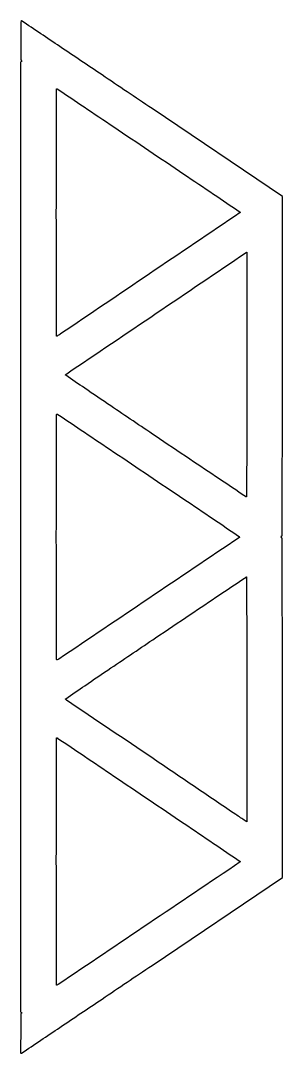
# Model space of a CAD drawing. Extents: x 0 to 485, y 13 to 1925.
import ezdxf

# ---------------------------------------------------------------- set-up
doc = ezdxf.new("R2010")
doc.units = 0

msp = doc.modelspace()

# ---------------------------------------------------------------- linework, layer by layer
for points in [[(0, 1888.166667, 0.001444), (0.053951, 1869.491741, 0.006867), (0.262387, 1858.810886, 0.004432), (0.566277, 1851.598832, 0.277618), (1.25, 1850.583333, -0.029131), (1.85747, 1850.255505, -0.260055), (2, 1850, -0.260055), (1.85747, 1849.744495, -0.029131), (1.25, 1849.416667, 0.291392), (-0.128178, 1847.25267, 0.000001), (-0.130564, 969, 0.000001), (-0.128178, 90.74733, 0.291392), (1.25, 88.583333, -0.029131), (1.85747, 88.255505, -0.260055), (2, 88, -0.260055), (1.85747, 87.744495, -0.029131), (1.25, 87.416667, 0.289639), (0.132062, 85.673754, 0.000529), (-0.062025, 49.816335, 0.00051), (-0.181645, 13.947686, 0.520113), (0.926606, 13.166667, 0.061589), (1.642632, 13.528893, 0.000003), (72.535369, 61.136458, 0.000129), (150.714952, 113.667246, 0.000077), (243.399926, 176), (484.946639, 338.5), (484.97332, 652.75, 0.000206), (484.927837, 791.612961, 0.000589), (484.742535, 888.19417, 0.00002), (484.496853, 966.504723, 0.413283), (484, 967, -0.191087), (483.618118, 967.151477, -0.088204), (483.29375, 967.5875, -0.068025), (483.073693, 968.234582, -0.048028), (483, 969, -0.048028), (483.073693, 969.765418, -0.068025), (483.29375, 970.4125, -0.088204), (483.618118, 970.848523, -0.191087), (484, 971, 0.413283), (484.496853, 971.495277, 0.00002), (484.742535, 1049.80583, 0.000589), (484.927837, 1146.387039, 0.000206), (484.97332, 1285.25), (484.946639, 1599.5), (243.399926, 1762, 0.000077), (150.714952, 1824.332754, 0.000129), (72.535369, 1876.863542, 0.000003), (1.642632, 1924.471107, 0.061589), (0.926606, 1924.833333, 0.510215), (0.514972, 1924.552776, 0.000927), (0.254009, 1914.932557, 0.004318), (0.060465, 1903.295088, 0.001998)], [(237.535602, 1684.484346, -0.000198), (302.505192, 1640.74154, -0.00033), (357.194846, 1603.836027, -0.000005), (406.788744, 1570.320838, -0.265296), (406.946844, 1570, -0.233114), (406.675999, 1569.525688, -0.000001), (238.859223, 1456.21183, -0.000012), (73.96132, 1344.874916, -0.015158), (67.354811, 1340.70031, -0.578271), (66.514999, 1341.175984, -0.000237), (66.250604, 1382.524603, -0.001295), (66.046465, 1443.830092, -0.000185), (66, 1569.533643, -0.000265), (66.055778, 1674.771618, -0.000877), (66.25076, 1744.083249, -0.000052), (66.504572, 1798.428711, -0.510413), (67.046962, 1798.817679, -0.06734), (67.850768, 1798.423204, -0.000008), (117.559872, 1765.088305, -0.000224), (172.491023, 1728.214642, -0.000135)], [(419, 1269.416667, -0.000211), (418.950412, 1151.631355, -0.001171), (418.749066, 1088.400302, -0.000143), (418.489674, 1043.772051, -0.50707), (417.75, 1043.237124, -0.069575), (416.793079, 1043.700997, -0.000011), (367.769195, 1076.548479, -0.000279), (313.534709, 1112.932813, -0.000169), (249.357897, 1156.070457, -0.000366), (167.066141, 1211.512131, -0.001619), (118.779643, 1244.323204, -0.000217), (83.467723, 1268.508043, -0.467427), (83.357897, 1269.656445, -0.049524), (85.156964, 1271.149377, -0.000003), (251.248584, 1383.248592, -0.000001), (417.966222, 1495.768105, -0.149521), (418.724344, 1496, -0.413856), (418.837996, 1495.886487, -0.000001), (418.919026, 1429.441146, -0.00019), (418.980192, 1356.300251, -0.000114)], [(237.553705, 1082.743514, -0.000192), (302.109225, 1039.284832, -0.000319), (356.455359, 1002.618407, -0.000005), (405.739723, 969.320601, -0.249122), (405.91003, 969, -0.249646), (405.51957, 968.266712, -0.000002), (237.570395, 855.277042, -0.000008), (70.654442, 742.987598, -0.056501), (67.59869, 741.399497, -0.523207), (66.529017, 742.127652, -0.000505), (66.251079, 776.72408, -0.001608), (66.04059, 831.995655, -0.000148), (66, 969, -0.000148), (66.04059, 1106.004345, -0.001608), (66.251079, 1161.27592, -0.000505), (66.529017, 1195.872348, -0.523207), (67.59869, 1196.600503, -0.056005), (68.830195, 1195.962026, -0.000015), (118.182436, 1162.901954, -0.000291), (172.887421, 1126.207541, -0.000177)], [(419, 668.38499), (419, 441.76998), (416.25, 443.562228, -0.004055), (398.635538, 455.246646, -0.000027), (245.422322, 558.690367, -0.000002), (84.783153, 667.161387, -0.049446), (83.358171, 668.344043, -0.467441), (83.46786, 669.491825, -0.000216), (118.890559, 693.755, -0.001614), (167.315025, 726.664151, -0.000365), (249.807727, 782.25, -0.000207), (314.126288, 825.48271, -0.000344), (368.404273, 861.879688, -0.000009), (417.598377, 894.81733, -0.148573), (418.199556, 895, -0.413165), (418.52927, 894.671465, -0.000012), (418.76487, 828.431841, -0.000552), (418.942481, 755.280712, -0.000331)], [(237.813015, 482.5, -0.000183), (302.657108, 438.751297, -0.000304), (357.251227, 401.840625, -0.000005), (406.763817, 368.320978, -0.232792), (406.946844, 368, -0.265775), (406.629563, 367.357582, -0.000002), (237.641636, 253.595493, -0.000006), (69.401307, 140.340336, -0.067787), (67.046962, 139.182321, -0.510413), (66.504572, 139.571289, -0.000052), (66.25076, 193.916751, -0.000877), (66.055778, 263.228382, -0.000265), (66, 368.466357, -0.000185), (66.046465, 494.169908, -0.001295), (66.250604, 555.475397, -0.000237), (66.514999, 596.824016, -0.578271), (67.354811, 597.29969, -0.014867), (68.440025, 596.614836, -0.000003), (117.985768, 563.247409, -0.000071), (172.877515, 526.267689, -0.000043)]]:
    msp.add_lwpolyline(points, format="xyb", close=True)

doc.saveas('drawing.dxf')
